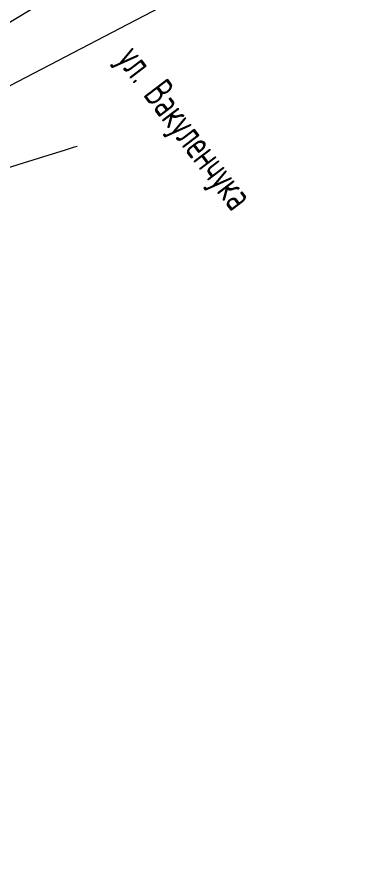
# Model space of a CAD drawing. Extents: x 1098675 to 1099684, y 381052 to 381453.
# Drawn here: x 1099310.45 to 1099322.05, y 381135.91 to 381164.18 of the extents above; entities that cross this region are included whole.
import ezdxf
from ezdxf.enums import TextEntityAlignment as Align

# ---------------------------------------------------------------- set-up
doc = ezdxf.new("R2010")
doc.units = 0
doc.header["$MEASUREMENT"] = 0
doc.layers.add('Съемка', color=253, linetype='CONTINUOUS', lineweight=20)
doc.styles.add('ГОСТ', font='GOST2304A.ttf', dxfattribs={"height": 2.5})
doc.linetypes.add('500_132_1', pattern='A,4,[3,Topography.shx,S=2.5,R=0,X=0,Y=0],4,-2', length=10)

# ---------------------------------------------------------------- blocks, each defined once
blk = doc.blocks.new('Съемка')
at = {"layer": 'Съемка', "color": 8, "linetype": '500_132_1', "ltscale": 0.5, "flags": 128}
blk.add_lwpolyline([(1099383.949, 381208.731), (1099326.921, 381172.344), (1099317.011, 381165.455), (1099300.8, 381157), (1099228.453, 381113.074)], dxfattribs=at)
at = {"layer": 'Съемка', "color": 8, "linetype": 'Continuous', "lineweight": 20}
blk.add_lwpolyline([(1099271.394, 381160.454), (1099275.638, 381143.302), (1099297.21, 381156.177), (1099321.82, 381171.03)], dxfattribs=at)
at = {"layer": 'Съемка', "color": 8, "flags": 128}
blk.add_lwpolyline([(1099312.443, 381159.884), (1099312.31, 381159.841), (1099312.008, 381159.745), (1099311.475, 381159.578), (1099310.645, 381159.32), (1099309.475, 381158.956), (1099308.233, 381158.57), (1099307.003, 381158.184), (1099305.866, 381157.822), (1099304.904, 381157.507), (1099304.201, 381157.262), (1099303.838, 381157.111), (1099303.505, 381156.877), (1099303.243, 381156.629), (1099303.034, 381156.398), (1099302.86, 381156.214)], dxfattribs=at)
at = {"layer": 'Съемка', "color": 8, "style": 'ГОСТ', "width": 0.8}
blk.add_text('ул. Вакуленчука', height=1, rotation=307.3065, dxfattribs=at).set_placement((1099314.127, 381163.06), align=Align.MIDDLE_LEFT)

msp = doc.modelspace()

# ---------------------------------------------------------------- block references
at = {"layer": 'Съемка', "color": 6, "lineweight": 30}
msp.add_blockref('Съемка', (0, 0), dxfattribs=at)

doc.saveas('drawing.dxf')
